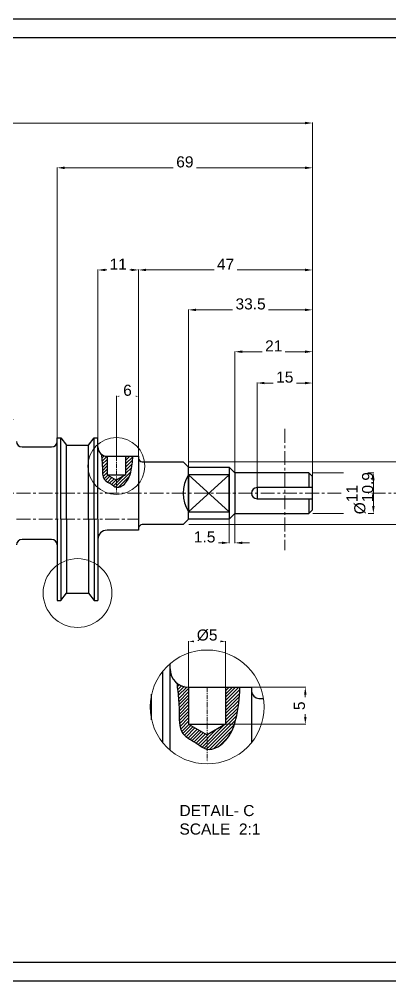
# Model space of a CAD drawing. Header units: millimetres. Extents: x -70 to 340, y -132 to 128.
# Drawn here: x 96.8 to 196.9, y -131.8 to 128.2 of the extents above; entities that cross this region are included whole.
import ezdxf

# ---------------------------------------------------------------- set-up
doc = ezdxf.new("R2010")
doc.units = ezdxf.units.MM
doc.header["$MEASUREMENT"] = 0
doc.linetypes.add('CENTER', pattern=[2, 1.25, -0.25, 0.25, -0.25])
for name, color, linetype, lineweight in [('centerline', 1, 'CENTER', 15), ('detailed view', 6, 'Continuous', 15), ('dimension line', 3, 'Continuous', 15)]:
    doc.layers.add(name, color=color, linetype=linetype, lineweight=lineweight)
doc.layers.add('TEXT', color=254, linetype='Continuous')
doc.styles.get("Standard").update_dxf_attribs({"font": 'arial.ttf'})
doc.dimstyles.new('AM_ANSI$0', dxfattribs={"dimtxt": 3, "dimasz": 2, "dimexe": 0.1, "dimexo": 0.05, "dimgap": 0.06, "dimtad": 1, "dimtoh": 1, "dimdec": 3, "dimzin": 9, "dimdsep": 46, "dimtxsty": 'Standard', "dimcen": 0, "dimclrd": 256, "dimclre": 256, "dimclrt": 2, "dimadec": 0, "dimazin": 2, "dimlim": 1, "dimtm": 0.1, "dimtfac": 1, "dimtdec": 3, "dimtofl": 0, "dimtmove": 0, "dimatfit": 3, "dimfxl": 1, "dimtolj": 1, "dimtzin": 15, "dimlwd": -1, "dimlwe": -1, "dimarcsym": 1})

# ---------------------------------------------------------------- blocks, each defined once
blk = doc.blocks.new('*D4')
at = {"layer": 'Defpoints', "color": 0, "transparency": 16777216}
for p in [(176, 5.5), (176, -5.5)]:
    blk.add_point(p, dxfattribs=at)
at = {"layer": 'dimension line', "transparency": 16777216}
for p, q in [((176.05, 5.5), (192.53, 5.5)), ((192.43, 3.5), (192.43, -3.5)), ((176.05, -5.5), (192.53, -5.5))]:
    blk.add_line(p, q, dxfattribs=at)
for points in [[(192.09, 3.5), (192.76, 3.5), (192.43, 5.5)], [(192.09, -3.5), (192.76, -3.5), (192.43, -5.5)]]:
    blk.add_solid(points, dxfattribs=at)
at = {"layer": 'dimension line', "transparency": 16777216, "insert": (188.77, 0), "char_height": 3, "attachment_point": 5, "rotation": 90, "bg_fill": 3, "box_fill_scale": 1.25, "bg_fill_color": 256, "bg_fill_true_color": 13158600, "bg_fill_transparency": 0}
blk.add_mtext('\\A1;%%C\\S11^ 10.9;', dxfattribs=at)
at = {"layer": 'Defpoints', "color": 0, "transparency": 16777216}
blk.add_point((192.43, -5.5), dxfattribs=at)
blk = doc.blocks.new('*D5')
at = {"layer": 'Defpoints', "color": 0, "transparency": 16777216}
for p in [(142.5, 8.5), (142.5, -8.5)]:
    blk.add_point(p, dxfattribs=at)
at = {"layer": 'dimension line', "transparency": 16777216}
for p, q in [((142.55, 8.5), (207.19, 8.5)), ((207.09, 6.5), (207.09, -6.5)), ((142.55, -8.5), (207.19, -8.5))]:
    blk.add_line(p, q, dxfattribs=at)
for points in [[(206.76, 6.5), (207.42, 6.5), (207.09, 8.5)], [(206.76, -6.5), (207.42, -6.5), (207.09, -8.5)]]:
    blk.add_solid(points, dxfattribs=at)
at = {"layer": 'dimension line', "transparency": 16777216, "insert": (203.43, 0), "char_height": 3, "attachment_point": 5, "rotation": 90, "bg_fill": 3, "box_fill_scale": 1.25, "bg_fill_color": 256, "bg_fill_true_color": 13158600, "bg_fill_transparency": 0}
blk.add_mtext('\\A1;%%C\\S17^ 16.987;', dxfattribs=at)
at = {"layer": 'Defpoints', "color": 0, "transparency": 16777216}
blk.add_point((207.09, -8.5), dxfattribs=at)
blk = doc.blocks.new('*D15')
at = {"layer": 'Defpoints', "color": 0, "transparency": 16777216}
for p in [(161, 29.79), (176, 4.5), (161, 1.5)]:
    blk.add_point(p, dxfattribs=at)
at = {"layer": 'dimension line', "transparency": 16777216}
for p, q in [((161, 1.55), (161, 29.89)), ((174, 29.79), (163, 29.79)), ((176, 4.55), (176, 29.89))]:
    blk.add_line(p, q, dxfattribs=at)
for points in [[(163, 30.12), (163, 29.46), (161, 29.79)], [(174, 30.12), (174, 29.46), (176, 29.79)]]:
    blk.add_solid(points, dxfattribs=at)
at = {"layer": 'dimension line', "transparency": 16777216, "insert": (168.5, 31.38), "char_height": 3, "attachment_point": 5, "bg_fill": 3, "box_fill_scale": 1.25, "bg_fill_color": 256, "bg_fill_true_color": 13158600, "bg_fill_transparency": 0}
blk.add_mtext('\\A1;15', dxfattribs=at)
blk = doc.blocks.new('*D16')
at = {"layer": 'Defpoints', "color": 0, "transparency": 16777216}
for p in [(155, 38.25), (155, 5.5), (176, 4.5)]:
    blk.add_point(p, dxfattribs=at)
at = {"layer": 'dimension line', "transparency": 16777216}
for p, q in [((155, 5.55), (155, 38.35)), ((174, 38.25), (157, 38.25)), ((176, 4.55), (176, 38.35))]:
    blk.add_line(p, q, dxfattribs=at)
for points in [[(157, 38.59), (157, 37.92), (155, 38.25)], [(174, 38.59), (174, 37.92), (176, 38.25)]]:
    blk.add_solid(points, dxfattribs=at)
at = {"layer": 'dimension line', "transparency": 16777216, "insert": (165.5, 39.82), "char_height": 3, "attachment_point": 5, "bg_fill": 3, "box_fill_scale": 1.25, "bg_fill_color": 256, "bg_fill_true_color": 13158600, "bg_fill_transparency": 0}
blk.add_mtext('\\A1;21', dxfattribs=at)
blk = doc.blocks.new('*D17')
at = {"layer": 'Defpoints', "color": 0, "transparency": 16777216}
for p in [(142.5, 49.57), (142.5, 7), (176, 4.5)]:
    blk.add_point(p, dxfattribs=at)
at = {"layer": 'dimension line', "transparency": 16777216}
for p, q in [((142.5, 7.05), (142.5, 49.67)), ((174, 49.57), (144.5, 49.57)), ((176, 4.55), (176, 49.67))]:
    blk.add_line(p, q, dxfattribs=at)
for points in [[(144.5, 49.9), (144.5, 49.24), (142.5, 49.57)], [(174, 49.9), (174, 49.24), (176, 49.57)]]:
    blk.add_solid(points, dxfattribs=at)
at = {"layer": 'dimension line', "transparency": 16777216, "insert": (159.25, 51.16), "char_height": 3, "attachment_point": 5, "bg_fill": 3, "box_fill_scale": 1.25, "bg_fill_color": 256, "bg_fill_true_color": 13158600, "bg_fill_transparency": 0}
blk.add_mtext('\\A1;33.5', dxfattribs=at)
blk = doc.blocks.new('*D18')
at = {"layer": 'Defpoints', "color": 0, "transparency": 16777216}
for p in [(129, 60.36), (129, 10), (176, 4.5)]:
    blk.add_point(p, dxfattribs=at)
at = {"layer": 'dimension line', "transparency": 16777216}
for p, q in [((129, 10.05), (129, 60.46)), ((174, 60.36), (131, 60.36)), ((176, 4.55), (176, 60.46))]:
    blk.add_line(p, q, dxfattribs=at)
for points in [[(131, 60.7), (131, 60.03), (129, 60.36)], [(174, 60.7), (174, 60.03), (176, 60.36)]]:
    blk.add_solid(points, dxfattribs=at)
at = {"layer": 'dimension line', "transparency": 16777216, "insert": (152.5, 61.92), "char_height": 3, "attachment_point": 5, "bg_fill": 3, "box_fill_scale": 1.25, "bg_fill_color": 256, "bg_fill_true_color": 13158600, "bg_fill_transparency": 0}
blk.add_mtext('\\A1;47', dxfattribs=at)
blk = doc.blocks.new('*D19')
at = {"layer": 'Defpoints', "color": 0, "transparency": 16777216}
for p in [(118, 60.36), (118, 15), (129, 10)]:
    blk.add_point(p, dxfattribs=at)
at = {"layer": 'dimension line', "transparency": 16777216}
for p, q in [((118, 15.05), (118, 60.46)), ((127, 60.36), (120, 60.36)), ((129, 10.05), (129, 60.46))]:
    blk.add_line(p, q, dxfattribs=at)
for points in [[(120, 60.7), (120, 60.03), (118, 60.36)], [(127, 60.7), (127, 60.03), (129, 60.36)]]:
    blk.add_solid(points, dxfattribs=at)
at = {"layer": 'dimension line', "transparency": 16777216, "insert": (123.5, 61.93), "char_height": 3, "attachment_point": 5, "bg_fill": 3, "box_fill_scale": 1.25, "bg_fill_color": 256, "bg_fill_true_color": 13158600, "bg_fill_transparency": 0}
blk.add_mtext('\\A1;11', dxfattribs=at)
blk = doc.blocks.new('*D20')
at = {"layer": 'Defpoints', "color": 0, "transparency": 16777216}
for p in [(123, 10), (129, 10)]:
    blk.add_point(p, dxfattribs=at)
at = {"layer": 'dimension line', "transparency": 16777216}
for p, q in [((123, 10.05), (123, 26.32)), ((127, 26.22), (125, 26.22)), ((129, 10.05), (129, 26.32))]:
    blk.add_line(p, q, dxfattribs=at)
for points in [[(125, 26.56), (125, 25.89), (123, 26.22)], [(127, 26.56), (127, 25.89), (129, 26.22)]]:
    blk.add_solid(points, dxfattribs=at)
at = {"layer": 'dimension line', "transparency": 16777216, "insert": (126, 27.81), "char_height": 3, "attachment_point": 5, "bg_fill": 3, "box_fill_scale": 1.25, "bg_fill_color": 256, "bg_fill_true_color": 13158600, "bg_fill_transparency": 0}
blk.add_mtext('\\A1;6', dxfattribs=at)
at = {"layer": 'Defpoints', "color": 0, "transparency": 16777216}
blk.add_point((123, 26.22), dxfattribs=at)
blk = doc.blocks.new('*D21')
at = {"layer": 'Defpoints', "color": 0, "transparency": 16777216}
for p in [(107, 87.98), (107, 15), (176, 4.5)]:
    blk.add_point(p, dxfattribs=at)
at = {"layer": 'dimension line', "transparency": 16777216}
for p, q in [((107, 15.05), (107, 88.08)), ((174, 87.98), (109, 87.98)), ((176, 4.55), (176, 88.08))]:
    blk.add_line(p, q, dxfattribs=at)
for points in [[(109, 88.31), (109, 87.64), (107, 87.98)], [(174, 88.31), (174, 87.64), (176, 87.98)]]:
    blk.add_solid(points, dxfattribs=at)
at = {"layer": 'dimension line', "transparency": 16777216, "insert": (141.5, 89.57), "char_height": 3, "attachment_point": 5, "bg_fill": 3, "box_fill_scale": 1.25, "bg_fill_color": 256, "bg_fill_true_color": 13158600, "bg_fill_transparency": 0}
blk.add_mtext('\\A1;69', dxfattribs=at)
blk = doc.blocks.new('*D22')
at = {"layer": 'Defpoints', "color": 0, "transparency": 16777216}
for p in [(176, 100.09), (0, 6.5), (176, 4.5)]:
    blk.add_point(p, dxfattribs=at)
at = {"layer": 'dimension line', "transparency": 16777216}
for p, q in [((0, 6.55), (0, 100.19)), ((2, 100.09), (174, 100.09)), ((176, 4.55), (176, 100.19))]:
    blk.add_line(p, q, dxfattribs=at)
for points in [[(2, 100.43), (2, 99.76), (0, 100.09)], [(174, 100.43), (174, 99.76), (176, 100.09)]]:
    blk.add_solid(points, dxfattribs=at)
at = {"layer": 'dimension line', "transparency": 16777216, "insert": (88, 101.69), "char_height": 3, "attachment_point": 5, "bg_fill": 3, "box_fill_scale": 1.25, "bg_fill_color": 256, "bg_fill_true_color": 13158600, "bg_fill_transparency": 0}
blk.add_mtext('\\A1;176', dxfattribs=at)
blk = doc.blocks.new('*D29')
at = {"layer": 'Defpoints', "color": 0, "transparency": 16777216}
for p in [(152.52, -40.07), (142.52, -52.49), (152.52, -52.49)]:
    blk.add_point(p, dxfattribs=at)
at = {"layer": 'dimension line', "transparency": 16777216}
for p, q in [((142.52, -52.44), (142.52, -39.97)), ((144.52, -40.07), (150.52, -40.07)), ((152.52, -52.44), (152.52, -39.97))]:
    blk.add_line(p, q, dxfattribs=at)
for points in [[(144.52, -39.74), (144.52, -40.41), (142.52, -40.07)], [(150.52, -39.74), (150.52, -40.41), (152.52, -40.07)]]:
    blk.add_solid(points, dxfattribs=at)
at = {"layer": 'dimension line', "transparency": 16777216, "insert": (147.52, -38.4), "char_height": 3, "attachment_point": 5, "bg_fill": 3, "box_fill_scale": 1.25, "bg_fill_color": 256, "bg_fill_true_color": 13158600, "bg_fill_transparency": 0}
blk.add_mtext('\\A1;%%C5', dxfattribs=at)
blk = doc.blocks.new('*D30')
at = {"layer": 'Defpoints', "color": 0, "transparency": 16777216}
for p in [(152.52, -52.49), (152.52, -62.49), (174.04, -62.49)]:
    blk.add_point(p, dxfattribs=at)
at = {"layer": 'dimension line', "transparency": 16777216}
for p, q in [((152.57, -52.49), (174.14, -52.49)), ((174.04, -54.49), (174.04, -60.49)), ((152.57, -62.49), (174.14, -62.49))]:
    blk.add_line(p, q, dxfattribs=at)
for points in [[(173.71, -54.49), (174.38, -54.49), (174.04, -52.49)], [(173.71, -60.49), (174.38, -60.49), (174.04, -62.49)]]:
    blk.add_solid(points, dxfattribs=at)
at = {"layer": 'dimension line', "transparency": 16777216, "insert": (172.46, -57.49), "char_height": 3, "attachment_point": 5, "rotation": 90, "bg_fill": 3, "box_fill_scale": 1.25, "bg_fill_color": 256, "bg_fill_true_color": 13158600, "bg_fill_transparency": 0}
blk.add_mtext('\\A1;5', dxfattribs=at)
blk = doc.blocks.new('*D31')
at = {"layer": 'Defpoints', "color": 0, "transparency": 16777216}
for p in [(153.5, -7), (155, -5.5), (155, -13.43)]:
    blk.add_point(p, dxfattribs=at)
at = {"layer": 'dimension line', "transparency": 16777216}
for p, q in [((153.5, -7.05), (153.5, -13.53)), ((155, -5.55), (155, -13.53)), ((151.5, -13.43), (144.18, -13.43)), ((157, -13.43), (159, -13.43))]:
    blk.add_line(p, q, dxfattribs=at)
for points in [[(151.5, -13.09), (151.5, -13.76), (153.5, -13.43)], [(157, -13.09), (157, -13.76), (155, -13.43)]]:
    blk.add_solid(points, dxfattribs=at)
at = {"layer": 'dimension line', "transparency": 16777216, "insert": (146.84, -11.83), "char_height": 3, "attachment_point": 5, "bg_fill": 3, "box_fill_scale": 1.25, "bg_fill_color": 256, "bg_fill_true_color": 13158600, "bg_fill_transparency": 0}
blk.add_mtext('\\A1;1.5', dxfattribs=at)

msp = doc.modelspace()

# ---------------------------------------------------------------- hatches: boundary and pattern name
h = msp.add_hatch()
h.set_pattern_fill('ANSI31', color=256, scale=5)
h.paths.add_polyline_path([(245.9683, 6.5, 0.34754049), (239.6438, 1.5), (242.9683, 1.5), (242.9683, 0), (245.9683, 0)])
h.paths.add_polyline_path([(245.9683, 6.5), (245.9683, 0), (252.4683, 0, 0.41421356)])
h.paths.add_polyline_path([(252.4683, 0), (245.9683, 0), (245.9683, -6.5, 0.41421356)])
h.paths.add_polyline_path([(245.9683, 0), (242.9683, 0), (242.9683, -1.5), (239.6438, -1.5, 0.34754049), (245.9683, -6.5)])
edge = h.paths.add_edge_path()
edge.add_arc((142.5219, -47.4899), 5, 230.220076, 270, ccw=False)
edge.add_spline(control_points=[(139.3227, -51.3325), (139.5151, -52.8841), (139.7939, -55.3107), (140.029, -59.7927), (139.7177, -65.2812), (144.44, -67.2556), (146.5645, -69.0303), (147.4514, -69.2381), (147.5219, -69.2517)], knot_values=[0.71557216, 0.71557216, 0.71557216, 0.71557216, 3.04709521, 4.37191189, 7.59430271, 10.04602342, 11.40208027, 11.51838481, 11.51838481, 11.51838481, 11.51838481], degree=3, periodic=0)
edge.add_line((147.5219, -69.2517), (147.5219, -65.3767))
edge.add_line((147.5219, -65.3767), (142.5219, -62.4899))
edge.add_line((142.5219, -62.4899), (142.5219, -52.4899))
edge = h.paths.add_edge_path()
edge.add_spline(control_points=[(147.5219, -69.2517), (149.4169, -69.6184), (153.667, -66.5489), (155.6848, -60.2034), (156.368, -55.3914), (156.3686, -52.4899)], knot_values=[11.51838481, 11.51838481, 11.51838481, 11.51838481, 14.64235577, 17.41060885, 21.76270971, 21.76270971, 21.76270971, 21.76270971], degree=3, periodic=0)
edge.add_line((156.3686, -52.4899), (152.5219, -52.4899))
edge.add_line((152.5219, -52.4899), (152.5219, -62.4899))
edge.add_line((152.5219, -62.4899), (147.5219, -65.3767))
edge.add_line((147.5219, -65.3767), (147.5219, -69.2517))
edge = h.paths.add_edge_path()
edge.add_line((57, 46), (43, 46))
edge.add_line((43, 46), (43, 44.5156))
edge.add_spline(control_points=[(43, 44.5156), (43.3336, 44.4141), (43.6672, 44.3126), (44, 44.2203)], knot_values=[0, 0, 0, 0, 0.99695846, 0.99695846, 0.99695846, 0.99695846], degree=3, periodic=0)
edge.add_spline(control_points=[(44, 44.2203), (45.0673, 43.9242), (47.1257, 43.532), (50.1429, 45.2613), (53.1914, 44.5454), (55.1807, 44.5578), (56, 44.587)], knot_values=[0.99695846, 0.99695846, 0.99695846, 0.99695846, 4.19428401, 7.21050956, 10.71686199, 13.18122557, 13.18122557, 13.18122557, 13.18122557], degree=3, periodic=0)
edge.add_spline(control_points=[(56, 44.587), (56.3335, 44.5989), (56.6668, 44.6148), (57, 44.6307)], knot_values=[13.18122557, 13.18122557, 13.18122557, 13.18122557, 14.18444893, 14.18444893, 14.18444893, 14.18444893], degree=3, periodic=0)
edge.add_line((57, 44.6307), (57, 46))
edge = h.paths.add_edge_path()
edge.add_spline(control_points=[(75, 19.6434), (76.9068, 18.965), (81.6494, 17.3114), (88.1824, 15.676), (92.2669, 18.5948), (94.0169, 19.2938), (95, 19.6482)], knot_values=[1.08607807, 1.08607807, 1.08607807, 1.08607807, 7.29064129, 16.34854781, 18.87058955, 22.0005393, 22.0005393, 22.0005393, 22.0005393], degree=3, periodic=0)
edge.add_spline(control_points=[(95, 19.6482), (95.3323, 19.7679), (95.6661, 19.884), (96, 20)], knot_values=[22.0005393, 22.0005393, 22.0005393, 22.0005393, 23.0583832, 23.0583832, 23.0583832, 23.0583832], degree=3, periodic=0)
edge.add_line((96, 20), (74, 20))
edge.add_spline(control_points=[(74, 20), (74.3331, 19.8811), (74.6662, 19.7621), (75, 19.6434)], knot_values=[0, 0, 0, 0, 1.08607807, 1.08607807, 1.08607807, 1.08607807], degree=3, periodic=0)
edge = h.paths.add_edge_path()
edge.add_spline(control_points=[(2.5, -5.0428), (4.1577, -4.7437), (8.7264, -3.9756), (15.8835, -6.4073), (19.3127, -1.8691), (19.5227, 0)], knot_values=[21.42104531, 21.42104531, 21.42104531, 21.42104531, 26.47767991, 35.45860966, 40.76318664, 40.76318664, 40.76318664, 40.76318664], degree=3, periodic=0)
edge.add_line((19.5227, 0), (18.2217, 0))
edge.add_line((18.2217, 0), (17.5, -1.25))
edge.add_line((17.5, -1.25), (15.5, -1.25))
edge.add_line((15.5, -1.25), (15.5, -1.5))
edge.add_line((15.5, -1.5), (0.5, -1.5))
edge.add_line((0.5, -1.5), (0.5, -5.2853))
edge.add_spline(control_points=[(0.51, -5.285), (0.7212, -5.2797), (1.2673, -5.2658), (1.9278, -5.1464), (2.3786, -5.0647), (2.5, -5.0428)], knot_values=[40.76318664, 40.76318664, 40.76318664, 40.76318664, 41.39640218, 42.4003919, 42.77067177, 42.77067177, 42.77067177, 42.77067177], degree=3, periodic=0)
edge = h.paths.add_edge_path()
edge.add_spline(control_points=[(19.5227, 0), (19.63, 0.956), (19.0887, 4.1378), (11.9349, 4.3721), (6.872, 3.679), (3.2827, 3.8829), (2.5, 3.941)], knot_values=[1.98646126, 1.98646126, 1.98646126, 1.98646126, 4.69953622, 10.5837827, 19.077571, 21.42104531, 21.42104531, 21.42104531, 21.42104531], degree=3, periodic=0)
edge.add_spline(control_points=[(2.5, 3.941), (1.8365, 3.9903), (1.1682, 4.0496), (0.5, 4.109)], knot_values=[0, 0, 0, 0, 1.98646126, 1.98646126, 1.98646126, 1.98646126], degree=3, periodic=0)
edge.add_line((0.5, 4.109), (0.5, 1.5))
edge.add_line((0.5, 1.5), (15.5, 1.5))
edge.add_line((15.5, 1.5), (15.5, 1.25))
edge.add_line((15.5, 1.25), (17.5, 1.25))
edge.add_line((17.5, 1.25), (18.2217, 0))
edge.add_line((18.2217, 0), (19.5227, 0))
edge = h.paths.add_edge_path()
edge.add_spline(control_points=[(123, 1.6191), (123.9475, 1.4358), (126.0726, 2.9705), (127.0815, 6.1433), (127.4231, 8.5493), (127.4234, 10)], knot_values=[11.51838481, 11.51838481, 11.51838481, 11.51838481, 14.64235577, 17.41060885, 21.76270971, 21.76270971, 21.76270971, 21.76270971], degree=3, periodic=0)
edge.add_line((127.4234, 10), (125.5, 10))
edge.add_line((125.5, 10), (125.5, 5))
edge.add_line((125.5, 5), (123, 3.5566))
edge.add_line((123, 3.5566), (123, 1.6191))
edge = h.paths.add_edge_path()
edge.add_arc((120.5, 12.5), 2.5, 230.220053, 270)
edge.add_line((120.5, 10), (120.5, 5))
edge.add_line((120.5, 5), (123, 3.5566))
edge.add_line((123, 3.5566), (123, 1.6191))
edge.add_line((123, 1.6191), (122.9592, 1.6276))
edge.add_line((122.9592, 1.6276), (122.9186, 1.6374))
edge.add_line((122.9186, 1.6374), (122.8782, 1.6485))
edge.add_line((122.8782, 1.6485), (122.8381, 1.6608))
edge.add_line((122.8381, 1.6608), (122.7983, 1.6744))
edge.add_line((122.7983, 1.6744), (122.7586, 1.6891))
edge.add_line((122.7586, 1.6891), (122.7191, 1.7049))
edge.add_line((122.7191, 1.7049), (122.6799, 1.7218))
edge.add_line((122.6799, 1.7218), (122.6408, 1.7396))
edge.add_line((122.6408, 1.7396), (122.6018, 1.7585))
edge.add_line((122.6018, 1.7585), (122.563, 1.7782))
edge.add_line((122.563, 1.7782), (122.5243, 1.7988))
edge.add_line((122.5243, 1.7988), (122.4857, 1.8201))
edge.add_line((122.4857, 1.8201), (122.4472, 1.8422))
edge.add_line((122.4472, 1.8422), (122.4088, 1.865))
edge.add_line((122.4088, 1.865), (122.3704, 1.8885))
edge.add_line((122.3704, 1.8885), (122.3321, 1.9125))
edge.add_line((122.3321, 1.9125), (122.2939, 1.9371))
edge.add_line((122.2939, 1.9371), (122.2556, 1.9622))
edge.add_line((122.2556, 1.9622), (122.2174, 1.9877))
edge.add_line((122.2174, 1.9877), (122.1791, 2.0136))
edge.add_line((122.1791, 2.0136), (122.1408, 2.0398))
edge.add_line((122.1408, 2.0398), (122.1024, 2.0663))
edge.add_line((122.1024, 2.0663), (122.064, 2.093))
edge.add_line((122.064, 2.093), (122.0256, 2.1199))
edge.add_line((122.0256, 2.1199), (121.987, 2.1469))
edge.add_line((121.987, 2.1469), (121.9483, 2.174))
edge.add_line((121.9483, 2.174), (121.9095, 2.2012))
edge.add_line((121.9095, 2.2012), (121.8706, 2.2282))
edge.add_line((121.8706, 2.2282), (121.8315, 2.2553))
edge.add_line((121.8315, 2.2553), (121.7923, 2.2821))
edge.add_line((121.7923, 2.2821), (121.7528, 2.3088))
edge.add_line((121.7528, 2.3088), (121.7132, 2.3353))
edge.add_line((121.7132, 2.3353), (121.6734, 2.3615))
edge.add_line((121.6734, 2.3615), (121.6334, 2.3874))
edge.add_line((121.6334, 2.3874), (121.5932, 2.4131))
edge.add_line((121.5932, 2.4131), (121.5529, 2.4386))
edge.add_line((121.5529, 2.4386), (121.5124, 2.4639))
edge.add_line((121.5124, 2.4639), (121.4718, 2.489))
edge.add_line((121.4718, 2.489), (121.4312, 2.5139))
edge.add_line((121.4312, 2.5139), (121.3904, 2.5386))
edge.add_line((121.3904, 2.5386), (121.3496, 2.5632))
edge.add_line((121.3496, 2.5632), (121.3088, 2.5876))
edge.add_line((121.3088, 2.5876), (121.2679, 2.6119))
edge.add_line((121.2679, 2.6119), (121.227, 2.6361))
edge.add_line((121.227, 2.6361), (121.1862, 2.6603))
edge.add_line((121.1862, 2.6603), (121.1453, 2.6843))
edge.add_line((121.1453, 2.6843), (121.1045, 2.7083))
edge.add_line((121.1045, 2.7083), (121.0638, 2.7323))
edge.add_line((121.0638, 2.7323), (121.0232, 2.7562))
edge.add_line((121.0232, 2.7562), (120.9826, 2.7801))
edge.add_line((120.9826, 2.7801), (120.9422, 2.804))
edge.add_line((120.9422, 2.804), (120.9019, 2.8279))
edge.add_line((120.9019, 2.8279), (120.8618, 2.8518))
edge.add_line((120.8618, 2.8518), (120.8218, 2.8758))
edge.add_line((120.8218, 2.8758), (120.7821, 2.8998))
edge.add_line((120.7821, 2.8998), (120.7425, 2.924))
edge.add_line((120.7425, 2.924), (120.7032, 2.9482))
edge.add_line((120.7032, 2.9482), (120.6641, 2.9725))
edge.add_line((120.6641, 2.9725), (120.6253, 2.9969))
edge.add_line((120.6253, 2.9969), (120.5867, 3.0215))
edge.add_line((120.5867, 3.0215), (120.5485, 3.0462))
edge.add_line((120.5485, 3.0462), (120.5105, 3.071))
edge.add_line((120.5105, 3.071), (120.4729, 3.0961))
edge.add_line((120.4729, 3.0961), (120.4357, 3.1213))
edge.add_line((120.4357, 3.1213), (120.3988, 3.1468))
edge.add_line((120.3988, 3.1468), (120.3623, 3.1724))
edge.add_line((120.3623, 3.1724), (120.3262, 3.1984))
edge.add_line((120.3262, 3.1984), (120.2906, 3.2245))
edge.add_line((120.2906, 3.2245), (120.2553, 3.2509))
edge.add_line((120.2553, 3.2509), (120.2206, 3.2777))
edge.add_line((120.2206, 3.2777), (120.1863, 3.3047))
edge.add_line((120.1863, 3.3047), (120.1525, 3.332))
edge.add_line((120.1525, 3.332), (120.1192, 3.3596))
edge.add_line((120.1192, 3.3596), (120.0865, 3.3876))
edge.add_line((120.0865, 3.3876), (120.0543, 3.416))
edge.add_line((120.0543, 3.416), (120.0226, 3.4447))
edge.add_line((120.0226, 3.4447), (119.9916, 3.4738))
edge.add_line((119.9916, 3.4738), (119.9611, 3.5033))
edge.add_line((119.9611, 3.5033), (119.9313, 3.5332))
edge.add_line((119.9313, 3.5332), (119.9021, 3.5636))
edge.add_line((119.9021, 3.5636), (119.8736, 3.5944))
edge.add_line((119.8736, 3.5944), (119.8457, 3.6256))
edge.add_line((119.8457, 3.6256), (119.8185, 3.6573))
edge.add_line((119.8185, 3.6573), (119.7921, 3.6896))
edge.add_line((119.7921, 3.6896), (119.7663, 3.7223))
edge.add_line((119.7663, 3.7223), (119.7414, 3.7556))
edge.add_line((119.7414, 3.7556), (119.7171, 3.7893))
edge.add_line((119.7171, 3.7893), (119.6936, 3.8237))
edge.add_line((119.6936, 3.8237), (119.6709, 3.8585))
edge.add_line((119.6709, 3.8585), (119.6489, 3.8939))
edge.add_line((119.6489, 3.8939), (119.6276, 3.9297))
edge.add_line((119.6276, 3.9297), (119.6071, 3.966))
edge.add_line((119.6071, 3.966), (119.5872, 4.0029))
edge.add_line((119.5872, 4.0029), (119.568, 4.0402))
edge.add_line((119.568, 4.0402), (119.5495, 4.0779))
edge.add_line((119.5495, 4.0779), (119.5317, 4.1161))
edge.add_line((119.5317, 4.1161), (119.5144, 4.1548))
edge.add_line((119.5144, 4.1548), (119.4979, 4.1938))
edge.add_line((119.4979, 4.1938), (119.4819, 4.2333))
edge.add_line((119.4819, 4.2333), (119.4666, 4.2732))
edge.add_line((119.4666, 4.2732), (119.4518, 4.3136))
edge.add_line((119.4518, 4.3136), (119.4377, 4.3543))
edge.add_line((119.4377, 4.3543), (119.4241, 4.3953))
edge.add_line((119.4241, 4.3953), (119.4111, 4.4368))
edge.add_line((119.4111, 4.4368), (119.3986, 4.4786))
edge.add_line((119.3986, 4.4786), (119.3867, 4.5208))
edge.add_line((119.3867, 4.5208), (119.3753, 4.5633))
edge.add_line((119.3753, 4.5633), (119.3644, 4.6061))
edge.add_line((119.3644, 4.6061), (119.354, 4.6493))
edge.add_line((119.354, 4.6493), (119.3441, 4.6927))
edge.add_line((119.3441, 4.6927), (119.3347, 4.7365))
edge.add_line((119.3347, 4.7365), (119.3257, 4.7806))
edge.add_line((119.3257, 4.7806), (119.3172, 4.8249))
edge.add_line((119.3172, 4.8249), (119.3092, 4.8695))
edge.add_line((119.3092, 4.8695), (119.3015, 4.9144))
edge.add_line((119.3015, 4.9144), (119.2943, 4.9595))
edge.add_line((119.2943, 4.9595), (119.2875, 5.0049))
edge.add_line((119.2875, 5.0049), (119.2811, 5.0505))
edge.add_line((119.2811, 5.0505), (119.275, 5.0963))
edge.add_line((119.275, 5.0963), (119.2694, 5.1423))
edge.add_line((119.2694, 5.1423), (119.264, 5.1885))
edge.add_line((119.264, 5.1885), (119.2591, 5.235))
edge.add_line((119.2591, 5.235), (119.2544, 5.2816))
edge.add_line((119.2544, 5.2816), (119.2501, 5.3283))
edge.add_line((119.2501, 5.3283), (119.2461, 5.3753))
edge.add_line((119.2461, 5.3753), (119.2424, 5.4224))
edge.add_line((119.2424, 5.4224), (119.2389, 5.4696))
edge.add_line((119.2389, 5.4696), (119.2357, 5.5169))
edge.add_line((119.2357, 5.5169), (119.2328, 5.5644))
edge.add_line((119.2328, 5.5644), (119.2302, 5.612))
edge.add_line((119.2302, 5.612), (119.2277, 5.6597))
edge.add_line((119.2277, 5.6597), (119.2255, 5.7075))
edge.add_line((119.2255, 5.7075), (119.2235, 5.7553))
edge.add_line((119.2235, 5.7553), (119.2217, 5.8033))
edge.add_line((119.2217, 5.8033), (119.2201, 5.8513))
edge.add_line((119.2201, 5.8513), (119.2186, 5.8993))
edge.add_line((119.2186, 5.8993), (119.2173, 5.9474))
edge.add_line((119.2173, 5.9474), (119.2162, 5.9955))
edge.add_line((119.2162, 5.9955), (119.2152, 6.0437))
edge.add_line((119.2152, 6.0437), (119.2143, 6.0918))
edge.add_line((119.2143, 6.0918), (119.2135, 6.14))
edge.add_line((119.2135, 6.14), (119.2129, 6.1881))
edge.add_line((119.2129, 6.1881), (119.2123, 6.2362))
edge.add_line((119.2123, 6.2362), (119.2118, 6.2843))
edge.add_line((119.2118, 6.2843), (119.2113, 6.3324))
edge.add_line((119.2113, 6.3324), (119.211, 6.3804))
edge.add_line((119.211, 6.3804), (119.2106, 6.4283))
edge.add_line((119.2106, 6.4283), (119.2103, 6.4762))
edge.add_line((119.2103, 6.4762), (119.21, 6.524))
edge.add_line((119.21, 6.524), (119.2097, 6.5717))
edge.add_line((119.2097, 6.5717), (119.2093, 6.6193))
edge.add_line((119.2093, 6.6193), (119.209, 6.6668))
edge.add_line((119.209, 6.6668), (119.2086, 6.7142))
edge.add_line((119.2086, 6.7142), (119.2082, 6.7615))
edge.add_line((119.2082, 6.7615), (119.2077, 6.8086))
edge.add_line((119.2077, 6.8086), (119.2072, 6.8556))
edge.add_line((119.2072, 6.8556), (119.2065, 6.9024))
edge.add_line((119.2065, 6.9024), (119.2058, 6.949))
edge.add_line((119.2058, 6.949), (119.205, 6.9955))
edge.add_line((119.205, 6.9955), (119.2041, 7.0418))
edge.add_line((119.2041, 7.0418), (119.203, 7.0879))
edge.add_line((119.203, 7.0879), (119.2019, 7.1339))
edge.add_line((119.2019, 7.1339), (119.2006, 7.1797))
edge.add_line((119.2006, 7.1797), (119.1993, 7.2254))
edge.add_line((119.1993, 7.2254), (119.1979, 7.271))
edge.add_line((119.1979, 7.271), (119.1963, 7.3164))
edge.add_line((119.1963, 7.3164), (119.1947, 7.3617))
edge.add_line((119.1947, 7.3617), (119.193, 7.4069))
edge.add_line((119.193, 7.4069), (119.1912, 7.4519))
edge.add_line((119.1912, 7.4519), (119.1893, 7.4969))
edge.add_line((119.1893, 7.4969), (119.1873, 7.5418))
edge.add_line((119.1873, 7.5418), (119.1852, 7.5866))
edge.add_line((119.1852, 7.5866), (119.183, 7.6313))
edge.add_line((119.183, 7.6313), (119.1808, 7.6759))
edge.add_line((119.1808, 7.6759), (119.1784, 7.7205))
edge.add_line((119.1784, 7.7205), (119.176, 7.765))
edge.add_line((119.176, 7.765), (119.1735, 7.8094))
edge.add_line((119.1735, 7.8094), (119.1709, 7.8538))
edge.add_line((119.1709, 7.8538), (119.1682, 7.8982))
edge.add_line((119.1682, 7.8982), (119.1654, 7.9425))
edge.add_line((119.1654, 7.9425), (119.1626, 7.9868))
edge.add_line((119.1626, 7.9868), (119.1597, 8.031))
edge.add_line((119.1597, 8.031), (119.1567, 8.0753))
edge.add_line((119.1567, 8.0753), (119.1536, 8.1195))
edge.add_line((119.1536, 8.1195), (119.1505, 8.1638))
edge.add_line((119.1505, 8.1638), (119.1473, 8.208))
edge.add_line((119.1473, 8.208), (119.144, 8.2523))
edge.add_line((119.144, 8.2523), (119.1407, 8.2966))
edge.add_line((119.1407, 8.2966), (119.1372, 8.3408))
edge.add_line((119.1372, 8.3408), (119.1338, 8.3852))
edge.add_line((119.1338, 8.3852), (119.1302, 8.4295))
edge.add_line((119.1302, 8.4295), (119.1266, 8.4739))
edge.add_line((119.1266, 8.4739), (119.1229, 8.5182))
edge.add_line((119.1229, 8.5182), (119.1191, 8.5626))
edge.add_line((119.1191, 8.5626), (119.1153, 8.607))
edge.add_line((119.1153, 8.607), (119.1115, 8.6514))
edge.add_line((119.1115, 8.6514), (119.1075, 8.6959))
edge.add_line((119.1075, 8.6959), (119.1035, 8.7404))
edge.add_line((119.1035, 8.7404), (119.0995, 8.7848))
edge.add_line((119.0995, 8.7848), (119.0954, 8.8293))
edge.add_line((119.0954, 8.8293), (119.0912, 8.8738))
edge.add_line((119.0912, 8.8738), (119.087, 8.9184))
edge.add_line((119.087, 8.9184), (119.0827, 8.9629))
edge.add_line((119.0827, 8.9629), (119.0784, 9.0075))
edge.add_line((119.0784, 9.0075), (119.074, 9.052))
edge.add_line((119.074, 9.052), (119.0695, 9.0966))
edge.add_line((119.0695, 9.0966), (119.065, 9.1412))
edge.add_line((119.065, 9.1412), (119.0605, 9.1858))
edge.add_line((119.0605, 9.1858), (119.0559, 9.2305))
edge.add_line((119.0559, 9.2305), (119.0513, 9.2751))
edge.add_line((119.0513, 9.2751), (119.0466, 9.3198))
edge.add_line((119.0466, 9.3198), (119.0419, 9.3644))
edge.add_line((119.0419, 9.3644), (119.0371, 9.4091))
edge.add_line((119.0371, 9.4091), (119.0323, 9.4538))
edge.add_line((119.0323, 9.4538), (119.0274, 9.4985))
edge.add_line((119.0274, 9.4985), (119.0226, 9.5433))
edge.add_line((119.0226, 9.5433), (119.0176, 9.588))
edge.add_line((119.0176, 9.588), (119.0126, 9.6327))
edge.add_line((119.0126, 9.6327), (119.0076, 9.6775))
edge.add_line((119.0076, 9.6775), (119.0026, 9.7222))
edge.add_line((119.0026, 9.7222), (118.9975, 9.767))
edge.add_line((118.9975, 9.767), (118.9924, 9.8118))
edge.add_line((118.9924, 9.8118), (118.9872, 9.8566))
edge.add_line((118.9872, 9.8566), (118.982, 9.9014))
edge.add_line((118.982, 9.9014), (118.9768, 9.9462))
edge.add_line((118.9768, 9.9462), (118.9716, 9.991))
edge.add_line((118.9716, 9.991), (118.9663, 10.0359))
edge.add_line((118.9663, 10.0359), (118.961, 10.0807))
edge.add_line((118.961, 10.0807), (118.9556, 10.1256))
edge.add_line((118.9556, 10.1256), (118.9503, 10.1704))
edge.add_line((118.9503, 10.1704), (118.9449, 10.2153))
edge.add_line((118.9449, 10.2153), (118.9394, 10.2601))
edge.add_line((118.9394, 10.2601), (118.934, 10.305))
edge.add_line((118.934, 10.305), (118.9285, 10.3499))
edge.add_line((118.9285, 10.3499), (118.9231, 10.3948))
edge.add_line((118.9231, 10.3948), (118.9176, 10.4397))
edge.add_line((118.9176, 10.4397), (118.912, 10.4846))
edge.add_line((118.912, 10.4846), (118.9065, 10.5295))
edge.add_line((118.9065, 10.5295), (118.9009, 10.5744))
edge.add_line((118.9009, 10.5744), (118.9004, 10.5787))

# ---------------------------------------------------------------- linework, layer by layer
for p, q in [((107, -7), (107, 15)), ((107, 15), (108, 15)), ((108, -7), (108, 15)), ((108, 15), (109.5, 13)), ((109.5, -7), (109.5, 13)), ((109.5, 13), (115.5, 13)), ((115.5, 13), (117, 15)), ((115.5, -7), (115.5, 13)), ((117, -7), (117, 15)), ((117, 15), (118, 15)), ((118, -7), (118, 15)), ((97.5, 12.5), (105.5, 12.5)), ((120.5, 10), (129, 10)), ((120.5, 10), (120.5, 5)), ((125.5, 10), (125.5, 5)), ((129, 10), (129, -10)), ((130, 8.5), (141, 8.5)), ((142.5, 7), (141, 8.5)), ((142.5, -7), (142.5, 7)), ((142.5, 7), (153.5, 7)), ((153.5, 7), (153.5, -7)), ((153.5, 7), (155, 5.5)), ((175, 5.5), (155, 5.5)), ((155, 5.5), (155, -5.5)), ((176, 4.5), (175, 5.5)), ((120.5, 5), (125.5, 5)), ((120.5, 5), (123, 3.5566)), ((125.5, 5), (123, 3.5566)), ((176, -4.5), (176, 4.5)), ((176, -4.5), (175, -5.5)), ((107, -7), (107, -29)), ((108, -7), (108, -29)), ((109.5, -7), (109.5, -27)), ((115.5, -7), (115.5, -27)), ((117, -7), (117, -29)), ((118, -7), (118, -29)), ((141, -8.5), (142.5, -7)), ((153.5, -7), (142.5, -7)), ((155, -5.5), (153.5, -7)), ((155, -5.5), (175, -5.5)), ((129, -10), (120.5, -10)), ((141, -8.5), (130, -8.5)), ((105.5, -12.5), (97.5, -12.5)), ((108, -29), (109.5, -27)), ((109.5, -27), (115.5, -27)), ((115.5, -27), (117, -29)), ((107, -29), (108, -29)), ((117, -29), (118, -29)), ((137.5219, -69.5013), (137.5219, -46.094)), ((135.5219, -67.44), (135.5219, -48.1552)), ((132.5219, -61.2583), (132.5219, -54.337)), ((142.5219, -52.4899), (159.5219, -52.4899)), ((142.5219, -52.4899), (142.5219, -62.4899)), ((152.5219, -52.4899), (152.5219, -62.4899)), ((159.5219, -52.4899), (159.5219, -67.44)), ((161.5219, -55.4899), (162.742, -55.4899)), ((142.5219, -62.4899), (152.5219, -62.4899)), ((142.5219, -62.4899), (147.5219, -65.3767)), ((152.5219, -62.4899), (147.5219, -65.3767))]:
    msp.add_line(p, q)
for centre, radius, start, end in [((97.5, 14), 1.5, 180, 270), ((105.5, 14), 1.5, 270, 0), ((120.5, 12.5), 2.5, 180, 270), ((130, 9.5), 1, 180, 270), ((120.5, -12.5), 2.5, 90, 180), ((130, -9.5), 1, 90, 180), ((97.5, -14), 1.5, 90, 180), ((105.5, -14), 1.5, 0, 90), ((142.5219, -47.4899), 5, 180, 270), ((161.5219, -53.4899), 2, 180, 270)]:
    msp.add_arc(centre, radius, start, end)
for points in [[(118.9004, 10.5787), (118.9966, 9.8029), (119.136, 8.5896), (119.2536, 6.3486), (119.0979, 3.6043), (121.4591, 2.6172), (123.3669, 1.0234), (126.0611, 2.9345), (127.0815, 6.1433), (127.4235, 8.5524), (127.4234, 10.0062), (127.4234, 10.0093)], [(139.3227, -51.3325), (139.5151, -52.8841), (139.7939, -55.3107), (140.029, -59.7927), (139.7177, -65.2812), (144.44, -67.2556), (148.2558, -70.4431), (153.6441, -66.621), (155.6848, -60.2034), (156.3689, -55.3851), (156.3686, -52.4775), (156.3686, -52.4712)]]:
    msp.add_open_spline(points, degree=3, knots=[0.71557216, 0.71557216, 0.71557216, 0.71557216, 3.04709521, 4.37191189, 7.59430271, 10.04602342, 11.40208027, 14.64235577, 17.41060885, 21.76270971, 21.77205427, 21.77205427, 21.77205427, 21.77205427])
at = {"layer": 'centerline'}
for p, q in [((123, 10), (123, 0)), ((147.5219, -52.4899), (147.5219, -72.4899))]:
    msp.add_line(p, q, dxfattribs=at)
at = {"layer": 'centerline', "ltscale": 3}
for p, q in [((0, 0), (260.9713, 0)), ((96, -7), (129, -7))]:
    msp.add_line(p, q, dxfattribs=at)
at = {"layer": 'detailed view'}
for centre, radius in [((112.5, -27), 9.2954), ((147.5219, -57.7976), 15.394)]:
    msp.add_circle(centre, radius, dxfattribs=at)

# ---------------------------------------------------------------- texts
at = {"layer": 'TEXT', "insert": (140.0385, -84.316), "char_height": 3, "attachment_point": 1}
msp.add_mtext_dynamic_manual_height_columns('DETAIL- C\\PSCALE  2:1', width=52.48957, gutter_width=1, heights=[0], dxfattribs=at)

# ---------------------------------------------------------------- next in the draw order: dimensions: what is measured, and where the dimension line sits
at = {"layer": 'dimension line'}
dim = msp.add_linear_dim(base=(192.4253, -5.5), p1=(176, 5.5), p2=(176, -5.5), angle=90, dimstyle='AM_ANSI$0', override={"dimpost": '%%C<>', "dimclrt": 256, "dimtfill": 1}, dxfattribs=at)
dim.commit()
dim.dimension.update_dxf_attribs({"geometry": '*D4', "text_midpoint": (192.4253, 0), "dimtype": 160})
dim = msp.add_linear_dim(base=(152.5219, -40.0733), p1=(142.5219, -52.4899), p2=(152.5219, -52.4899), text='%%C5', dimstyle='AM_ANSI$0', override={"dimpost": '', "dimclrt": 256, "dimlim": 0, "dimtfill": 1}, dxfattribs=at)
dim.commit()
dim.dimension.update_dxf_attribs({"geometry": '*D29', "text_midpoint": (147.5219, -38.3977)})

# ---------------------------------------------------------------- next in the draw order: dimensions: what is measured, and where the dimension line sits
dim = msp.add_linear_dim(base=(207.0884, -8.5), p1=(142.5, 8.5), p2=(142.5, -8.5), angle=90, dimstyle='AM_ANSI$0', override={"dimpost": '%%C<>', "dimclrt": 256, "dimtm": 0.013, "dimtfill": 1}, dxfattribs=at)
dim.commit()
dim.dimension.update_dxf_attribs({"geometry": '*D5', "text_midpoint": (203.4302, 0)})
dim = msp.add_linear_dim(base=(174.0448, -62.4899), p1=(152.5219, -52.4899), p2=(152.5219, -62.4899), angle=90, text='5', dimstyle='AM_ANSI$0', override={"dimpost": '', "dimclrt": 256, "dimlim": 0, "dimtfill": 1}, dxfattribs=at)
dim.commit()
dim.dimension.update_dxf_attribs({"geometry": '*D30', "text_midpoint": (172.4592, -57.4899)})

# ---------------------------------------------------------------- next in the draw order: linework, layer by layer
for p, q in [((175, 5.5), (175, 1.5)), ((142.5, 5), (153.5, -5)), ((153.5, 5), (142.5, -5)), ((175, -1.5), (175, -5.5))]:
    msp.add_line(p, q)
for points in [[(153.5, 5), (142.5, 5), (142.5, -5), (153.5, -5)], [(176, 1.5), (161, 1.5), (161, -1.5), (176, -1.5)]]:
    msp.add_lwpolyline(points, close=True)
for centre, radius, start, end in [((150.0833, 0), 9.0833, 146.601512, 213.398488), ((161, 0), 1.5, 90, 270)]:
    msp.add_arc(centre, radius, start, end)

# ---------------------------------------------------------------- next in the draw order: dimensions: what is measured, and where the dimension line sits
dim = msp.add_linear_dim(base=(161, 29.7898), p1=(176, 4.5), p2=(161, 1.5), dimstyle='AM_ANSI$0', override={"dimclrt": 256, "dimlim": 0, "dimtfill": 1}, dxfattribs=at)
dim.commit()
dim.dimension.update_dxf_attribs({"geometry": '*D15', "text_midpoint": (168.5, 31.3815)})
dim = msp.add_linear_dim(base=(155, -13.4266), p1=(153.5, -7), p2=(155, -5.5), angle=0, dimstyle='AM_ANSI$0', override={"dimclrt": 256, "dimlim": 0, "dimtfill": 1}, dxfattribs=at)
dim.commit()
dim.dimension.update_dxf_attribs({"geometry": '*D31', "text_midpoint": (146.839, -13.4266), "dimtype": 160})

# ---------------------------------------------------------------- next in the draw order: dimensions: what is measured, and where the dimension line sits
dim = msp.add_linear_dim(base=(155, 38.2536), p1=(176, 4.5), p2=(155, 5.5), dimstyle='AM_ANSI$0', override={"dimclrt": 256, "dimlim": 0, "dimtfill": 1}, dxfattribs=at)
dim.commit()
dim.dimension.update_dxf_attribs({"geometry": '*D16', "text_midpoint": (165.5, 39.8197)})

# ---------------------------------------------------------------- next in the draw order: dimensions: what is measured, and where the dimension line sits
dim = msp.add_linear_dim(base=(142.5, 49.5699), p1=(176, 4.5), p2=(142.5, 7), dimstyle='AM_ANSI$0', override={"dimclrt": 256, "dimlim": 0, "dimtfill": 1}, dxfattribs=at)
dim.commit()
dim.dimension.update_dxf_attribs({"geometry": '*D17', "text_midpoint": (159.25, 51.1626)})

# ---------------------------------------------------------------- next in the draw order: dimensions: what is measured, and where the dimension line sits
dim = msp.add_linear_dim(base=(129, 60.3626), p1=(176, 4.5), p2=(129, 10), dimstyle='AM_ANSI$0', override={"dimclrt": 256, "dimlim": 0, "dimtfill": 1}, dxfattribs=at)
dim.commit()
dim.dimension.update_dxf_attribs({"geometry": '*D18', "text_midpoint": (152.5, 61.9226)})

# ---------------------------------------------------------------- next in the draw order: dimensions: what is measured, and where the dimension line sits
dim = msp.add_linear_dim(base=(118, 60.3626), p1=(129, 10), p2=(118, 15), angle=0, dimstyle='AM_ANSI$0', override={"dimclrt": 256, "dimlim": 0, "dimtfill": 1}, dxfattribs=at)
dim.commit()
dim.dimension.update_dxf_attribs({"geometry": '*D19', "text_midpoint": (123.5, 61.9287)})

# ---------------------------------------------------------------- next in the draw order: dimensions: what is measured, and where the dimension line sits
dim = msp.add_linear_dim(base=(123, 26.2231), p1=(129, 10), p2=(123, 10), angle=0, dimstyle='AM_ANSI$0', override={"dimclrt": 256, "dimlim": 0, "dimtfill": 1}, dxfattribs=at)
dim.commit()
dim.dimension.update_dxf_attribs({"geometry": '*D20', "text_midpoint": (126, 27.8148)})

# ---------------------------------------------------------------- next in the draw order: dimensions: what is measured, and where the dimension line sits
dim = msp.add_linear_dim(base=(107, 87.9779), p1=(176, 4.5), p2=(107, 15), dimstyle='AM_ANSI$0', override={"dimclrt": 256, "dimlim": 0, "dimtfill": 1}, dxfattribs=at)
dim.commit()
dim.dimension.update_dxf_attribs({"geometry": '*D21', "text_midpoint": (141.5, 89.5696)})

# ---------------------------------------------------------------- next in the draw order: dimensions: what is measured, and where the dimension line sits
dim = msp.add_linear_dim(base=(176, 100.095), p1=(0, 6.5), p2=(176, 4.5), dimstyle='AM_ANSI$0', override={"dimclrt": 256, "dimlim": 0, "dimtfill": 1}, dxfattribs=at)
dim.commit()
dim.dimension.update_dxf_attribs({"geometry": '*D22', "text_midpoint": (88, 101.6867)})

# ---------------------------------------------------------------- next in the draw order: linework, layer by layer
at = {"layer": 'centerline', "ltscale": 3}
msp.add_line((168.5, 17.3987), (168.5, -15.4459), dxfattribs=at)
at = {"layer": 'detailed view'}
msp.add_circle((123, 7.3462), 7.697, dxfattribs=at)
at = {"layer": 'TEXT'}
for points in [[(-70.4646, -131.8419), (339.5354, -131.8419), (339.5354, 128.1581), (-70.4646, 128.1581)], [(-65.4646, -126.8419), (334.5354, -126.8419), (334.5354, 123.1581), (-65.4646, 123.1581)]]:
    msp.add_lwpolyline(points, close=True, dxfattribs=at)

doc.saveas('drawing.dxf')
